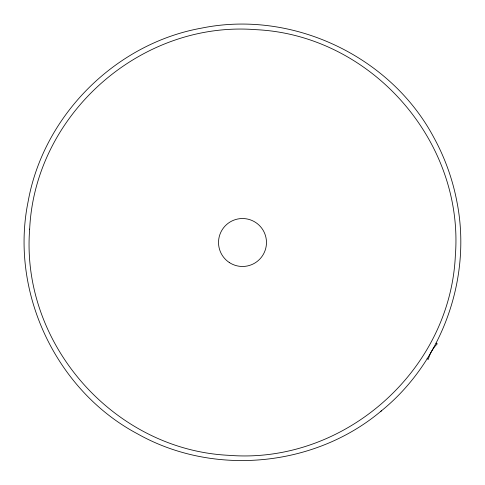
<?xml version="1.0" encoding="UTF-8"?>
<svg xmlns="http://www.w3.org/2000/svg" width="485" height="485" viewBox="0 0 485 485"><rect width="100%" height="100%" fill="white"/><g stroke="black" fill="none" stroke-linecap="round" stroke-linejoin="round"><path stroke-width="0.73" d="M381.616 410.662C442.187 361.386 472.141 278.184 456.882 201.602A218.25 218.25 0 0 0 433.754 137.358C390.419 55.933 291.97 9.603 201.602 28.118C115.478 43.511 43.511 115.478 28.118 201.602C9.603 291.97 55.933 390.419 137.358 433.754C213.533 476.791 314.856 467.213 381.616 410.662L380.489 411.65M436.051 343.119L437.288 343.835L436.476 344.647A34.459 34.459 0 0 0 428.819 357.584L428.291 359.403L427.085 358.706M29.664 229.108C20.546 343.901 114.078 449.995 229.108 455.336C343.901 464.454 449.995 370.922 455.336 255.892C464.454 141.099 370.922 35.005 255.892 29.664C141.099 20.546 35.005 114.078 29.664 229.108M229.235 262.47A23.971 23.971 0 0 0 266.423 244.004A23.971 23.971 0 0 0 231.842 221.027A23.971 23.971 0 0 0 229.235 262.47"/></g></svg>
